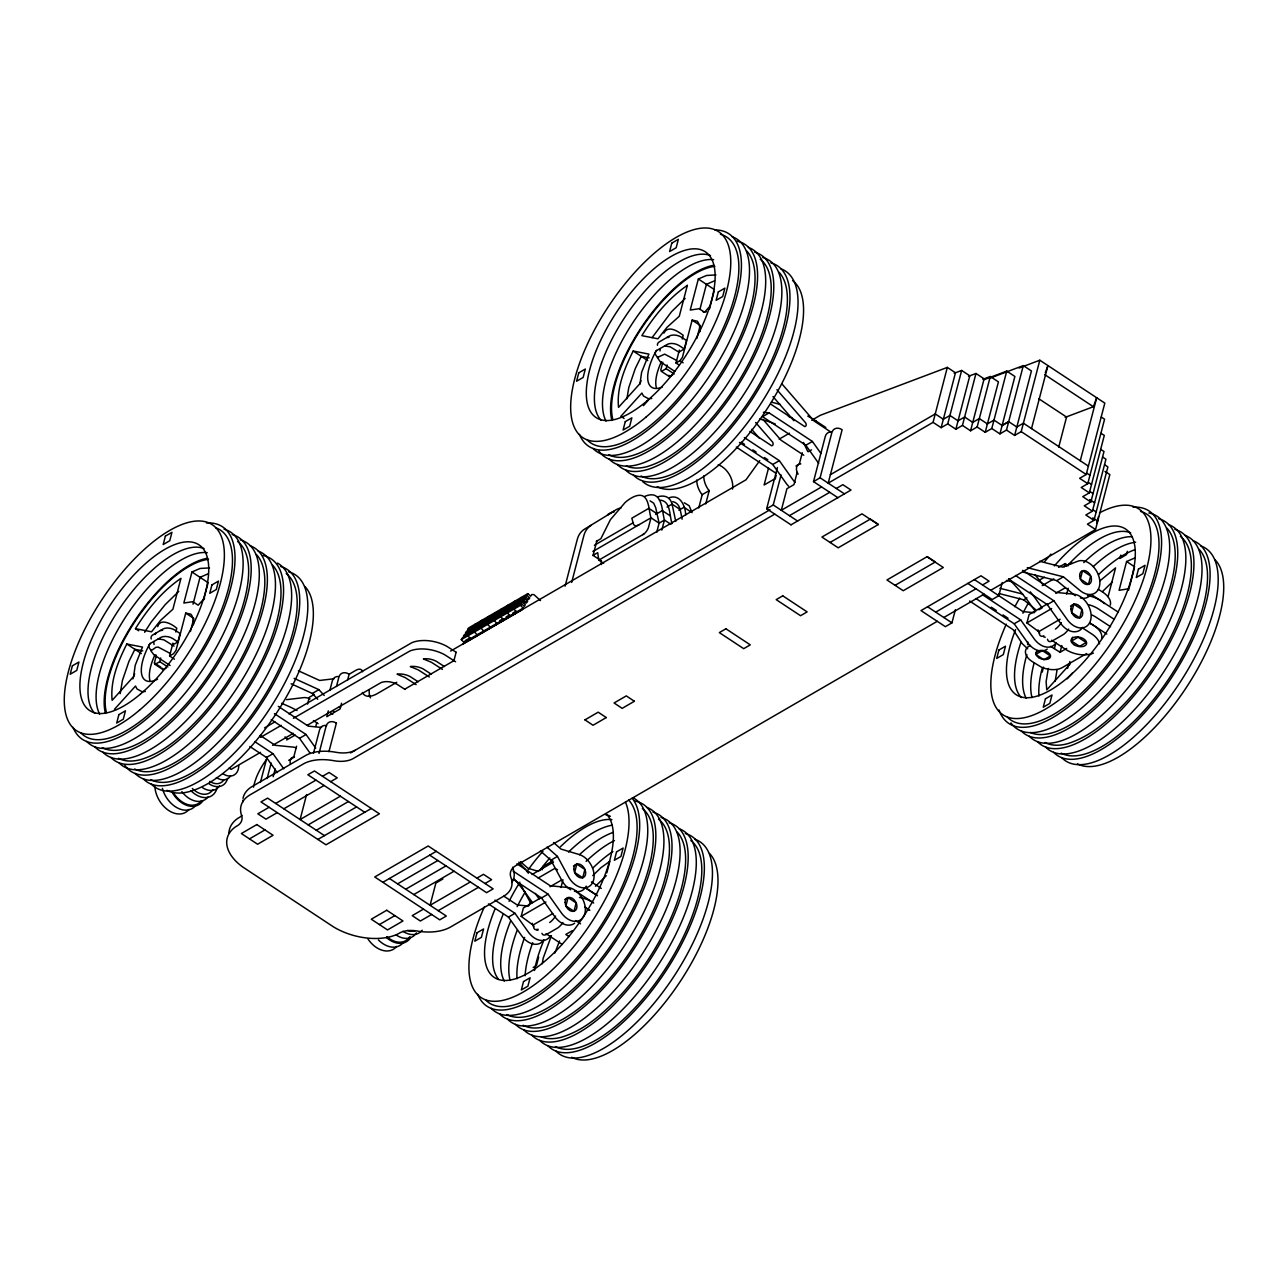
<?xml version="1.0" encoding="UTF-8"?>
<svg xmlns="http://www.w3.org/2000/svg" width="1288" height="1288" viewBox="0 0 1288 1288"><rect width="100%" height="100%" fill="white"/><g stroke="black" fill="none" stroke-linecap="round" stroke-linejoin="round"><path stroke-width="1.5" d="M120.203 693.636L122.408 680.483L128.929 661.436L134.886 649.329L142.759 650.875M626.902 398.765L628.802 387.495L635.322 368.449L641.279 356.341L649.152 357.887M542.264 963.73L543.214 958.111L551.441 935.603M1048.319 668.44L1046.114 681.577L1046.774 689.853L1070.022 664.141L1069.813 661.501M1055.146 681.272L1057.045 670.018M166.281 667.909L163.157 669.728L155.059 664.383L154.399 662.95L156.412 655.173M155.059 664.383L159.76 661.662L160.726 657.975M174.444 659.166L169.597 655.962L172.962 643.066M175.828 632.006L176.794 628.319C172.431 624.197 160.211 617.516 157.7 626.628M209.525 567.911L200.123 568.459L191.944 571.985L183.846 603.042L192.781 601.689L198.175 605.199L204.631 598.051M172.415 645.111L177.889 641.939L180.095 633.519L175.216 630.299A8.887 5.152 14.6 0 0 162.98 629.011L153.143 634.71A8.791 5.104 14.6 0 0 151.243 638.993M193.458 624.6A40.218 16.567 -56.6 0 0 190.753 614.118L185.73 613.104L176.005 650.408L173.51 653.692L169.597 655.962M193.023 604.201L200.026 577.314L208.205 573.804M190.415 631.506L193.812 618.449L185.73 613.104M203.617 599.934L208.109 582.659L191.944 571.985M253.446 787.177L254.461 783.329A33.81 13.927 -56.6 0 1 267.212 758.6M260.514 782.138L267.051 757.006M267.099 778.596L271.156 763.027M273.169 776.728L275.197 768.936M296.578 746.219L293.648 757.489L288.721 760.339M307.542 704.101L309.313 697.307L314.288 694.425M315.769 726.48L316.735 722.761M313.451 753.367L319.521 730.022A10.674 7.503 59.9 0 1 326.572 725.563M329.873 690.304L332.272 681.111A10.674 7.503 59.9 0 1 338.229 676.506M328.295 710.863L326.782 716.708L340.064 708.996L341.578 703.2M306.592 794.583L300.088 819.554L340.354 796.209M319.005 753.448L326.106 726.207A10.674 7.503 59.9 0 1 336.409 723.164M336.458 686.488L338.841 677.295A10.674 7.503 59.9 0 1 349.161 674.252L355.697 670.404A16.003 6.585 -56.6 0 1 362.588 671.756M328.955 751.612L336.377 723.148M347.615 680.016L349.129 674.22M456.113 652.259L453.923 660.68L404.69 689.225M565.094 586.185L577.201 539.72A28.964 20.334 59.9 0 1 584.494 529.191L614.038 511.127A30.558 21.461 59.9 0 1 620.945 507.971M571.679 582.385L583.786 535.905A28.964 20.334 59.9 0 1 591.079 525.375M596.795 541.073L593.06 555.37L601.416 560.876M662.805 362.186L660.792 369.962L661.452 371.395L669.551 376.74L672.674 374.921M532.958 925.074L521.189 916.348L523.363 907.976L541.507 897.462M661.452 371.395L666.154 368.674L667.12 364.987M542.135 869.851L543.005 866.486L552.826 860.787M679.227 365.116L675.991 362.974L679.356 350.078M682.238 339.018L683.187 335.331C678.261 331.483 668.037 324.592 663.9 333.141M715.919 274.94L706.516 275.471L698.338 278.997L690.239 310.054L699.175 308.701L704.568 312.211L709.736 306.496M678.824 352.123L684.282 348.951L686.488 340.531L681.61 337.311A8.887 5.152 14.6 0 0 669.374 336.023L659.537 341.739A8.791 5.104 14.6 0 0 657.46 345.281M699.851 331.612A40.218 16.567 -56.6 0 0 697.146 321.131L692.123 320.116L682.399 357.42L679.903 360.704L675.991 362.974M699.851 309.555L706.42 284.326L714.599 280.816M696.808 338.519L700.205 325.462L692.123 320.116M538.642 957.177L536.452 965.581L533.184 967.497M709.511 308.879L714.003 291.587M560.956 887.496L562.969 879.752M650.086 500.871L653.66 503.141L655.689 507.633L659.102 523.153L656.912 531.59A6.504 2.673 -56.6 0 1 656.751 532.346M568.089 897.591L565.899 905.979L573.997 911.308L576.171 902.936L568.089 897.591L564.756 899.523M576.815 864.087L574.641 872.459L582.723 877.804L584.897 869.432L576.815 864.087L573.482 866.019M698.74 507.971L702.202 494.673L709.205 490.599L707.965 489.086A18.402 12.928 59.9 0 1 703.731 475.964M606.841 872.829L609.852 861.318L600.916 867.71L592.786 875.631M705.744 503.914L709.205 490.599M768.501 468.156L764.122 484.996L774.008 479.265M791.041 524.86L766.666 508.776L777.405 467.512M775.183 479.136L776.149 475.385M766.666 508.776L773.235 504.96L781.059 474.95M797.143 472.438L793.971 484.626L786.936 488.716L781.317 510.29L821.583 486.945M802.279 452.764L799.333 464.034L795.936 466.014M837.892 497.699L813.517 481.615L825.238 436.584A10.674 7.503 59.9 0 1 831.195 431.979M813.517 481.615L820.086 477.8L831.807 432.784A10.674 7.503 59.9 0 1 842.127 429.725L828.2 483.145L933.059 422.351L947.324 367.402L955.471 372.763L941.158 427.68L933.059 422.351M947.726 423.881L961.653 370.445L969.784 375.806L955.873 429.242L947.726 423.881L941.158 427.68M962.442 425.426L975.966 373.472L984.113 378.833L970.572 430.788L962.442 425.426L955.873 429.242M977.141 426.988L990.295 376.499L998.425 381.876L985.223 432.317L977.141 426.988L970.572 430.788M991.792 428.518L1006.749 371.105L1014.88 376.466L999.939 433.879L991.792 428.518L985.223 432.317M982.535 584.961L989.104 581.162L980.973 575.8L920.984 610.593L945.376 626.676L951.945 622.861L955.374 609.739M1006.491 430.063L1023.3 365.599L1031.43 370.96L1014.638 435.425L1006.491 430.063L999.939 433.879M1014.638 435.425L1021.207 431.625L1039.802 360.221L1104.814 403.112L1086.219 474.499L1079.634 478.315L1087.78 483.676L1104.573 419.212L1101.321 417.071M1031.511 428.598L1047.933 365.583L1045.276 372.763M1002.225 582.562L998.796 595.7L992.227 599.516L967.819 583.416M1058.72 447.145L1066.561 417.054L1038.917 398.829M1038.692 631.651L1026.922 622.925L1029.112 614.537L1047.241 604.024M1080.278 460.766L1096.684 397.751M1035.777 654.401L1042.33 650.601L1050.428 655.93L1043.876 659.73L1035.777 654.401L1036.663 651.036M1064.242 566.929L1065.128 563.564L1068.38 565.706M1042.201 672.159L1043.505 667.12M1100.741 449.367L1103.993 451.524L1090.855 501.998L1082.757 496.669L1089.342 492.853L1104.299 435.441L1101.031 433.299M1066.689 594.074L1068.203 588.262M1054.421 648.524L1055.725 643.501M1104.637 464.775L1107.889 466.916L1093.979 520.352L1085.832 514.991L1092.417 511.175L1105.941 459.22L1102.689 457.079M1050.541 646.318L1060.072 652.259L1061.827 645.562M1073.822 604.169L1071.648 612.541L1079.73 617.886L1081.92 609.514L1073.822 604.169L1070.505 606.101M1096.748 523.234L1098.503 516.52M990.665 590.339L1095.541 529.529L1109.837 474.612L1104.959 471.392M1071.535 641.021L1078.088 637.222L1086.17 642.551L1079.634 646.351L1071.535 641.021L1072.534 637.206M1108.082 596.698L1115.585 567.879L1099.888 580.888M1120.785 555.096L1119.916 558.445L1126.485 554.645L1127.354 551.28M1134.76 557.994L1126.581 561.504L1119.079 590.323L1128.288 588.809M1128.594 590.129L1134.165 568.765M132.857 678.889L134.644 673.705M639.846 384.178L641.038 380.717M554.87 953.056L559.539 940.932M1067.494 668.424L1069.282 663.223M1065.16 417.36L1093.383 406.718L1096.684 397.767M126.804 644C118.142 661.324 110.124 680.611 112.137 700.334L133.614 676.57L135.208 665.349L142.501 647.075L126.804 644L141.358 653.596M633.197 351.012C624.535 368.336 616.533 387.624 618.53 407.346L640.007 383.583L641.601 372.361L648.894 354.103L633.197 351.012L647.751 360.624M461.281 639.637L520.465 605.328L523.186 608.097L464.002 642.406L461.281 639.637L462.344 637.963L521.527 603.653L524.248 606.407L525.311 604.732L522.59 601.963L463.406 636.288L464.469 634.598L523.636 600.289L526.373 603.058L527.5 601.255L524.667 598.679L465.483 632.988L466.546 631.297L525.729 596.988L528.563 599.58L529.626 597.89L526.792 595.314L467.608 629.623L468.671 627.932L527.855 593.623L530.688 596.215L531.751 594.525L533.973 594.654L540.509 600.611M468.913 634.147L467.866 635.821L470.587 638.59L469.524 640.265M469.975 632.472L471.038 630.798M472.068 629.172L473.131 627.498M474.193 625.807L475.256 624.133M464.002 642.406L462.939 644.081L522.123 609.771L523.186 608.097M475.497 630.331L474.435 632.022L477.156 634.775L476.093 636.465M476.56 628.657L477.623 626.982M478.637 625.356L479.7 623.682M480.762 621.991L481.825 620.317M482.066 626.532L481.004 628.206L483.741 630.959L482.678 632.649M483.129 624.841L484.191 623.167M485.206 621.557L486.268 619.866M487.331 618.176L488.394 616.501M488.651 622.716L487.589 624.39L490.309 627.159L489.247 628.834M489.714 621.025L490.76 619.351M491.791 617.741L492.853 616.05M493.916 614.376L494.978 612.686M495.22 618.9L494.157 620.575L496.878 623.344L495.832 625.018M496.283 617.226L497.345 615.535M498.359 613.925L499.422 612.235M500.485 610.56L501.547 608.87M501.805 615.084L500.742 616.759L503.463 619.528L502.401 621.202M502.851 613.41L503.914 611.736M504.944 610.11L506.007 608.435M507.07 606.745L508.132 605.054M508.374 611.269L507.311 612.959L510.032 615.712L508.969 617.403M509.436 609.594L510.499 607.92M511.513 606.294L512.576 604.619M513.638 602.929L514.701 601.255M514.942 607.453L513.896 609.144L516.617 611.897L515.554 613.587M516.005 605.779L517.068 604.104M518.082 602.478L519.144 600.804M520.207 599.113L521.27 597.439M520.465 605.328L521.527 603.653M522.59 601.963L523.636 600.289M524.667 598.679L525.729 596.988M526.792 595.314L527.855 593.623M135.465 628.641C147.379 609.369 162.127 591.224 180.948 578.36L172.898 609.24L160.581 620.349L151.549 631.796L135.465 628.641L138.702 630.766M144.626 632.279L151.082 622.168L165.202 604.619L178.758 591.417M652.098 337.617L671.595 311.632L685.152 298.43M759.727 460.669L746.01 479.796L450.607 651.084M114.455 709.318L135.514 686.037L137.043 688.983L142.002 691.672L145.351 691.479M643.404 405.656L648.669 399.844M1067.172 678.84L1072.341 673.141M595.459 886.257L606.294 875.695M1102.56 591.498L1112.027 582.256M155.784 633.181L155.317 634.517M153.61 641.569L154.109 644.483M660.003 348.581L660.052 350.932M1016.828 427.02L1008.681 421.643L1002.128 425.459L993.982 420.097L987.027 424.138M820.971 453.521L812.406 441.462L769.097 412.868L762.528 416.684L805.837 445.262L818.685 463.358M614.038 511.127L607.469 514.926A30.558 21.461 59.9 0 1 614.36 511.771M291.104 683.767L312.34 693.443L318.877 689.644L324.238 695.472M264.539 727.897L274.924 721.876M288.786 713.842L411.999 642.615A29.35 17.034 14.6 0 1 446.775 646.27L456.145 652.275M596.296 541.363L600.868 538.706L610.399 519.676L625.244 502.368A36.209 14.925 -56.6 0 1 637.093 495.606C649.619 492.596 648.524 510.821 650.987 517.792L648.798 526.229A6.504 2.673 -56.6 0 1 644 533.908L642.76 534.649M260.53 737.364L281.267 725.337M293.374 718.318L409.809 651.036A29.35 17.034 14.6 0 1 444.585 654.69L455.582 661.758M594.396 545.259L633.116 522.815M779.159 439.16L789.447 433.187M811.73 420.274L820.295 415.3L947.324 367.402M667.087 507.021L672.046 504.139L680.161 509.485L682.141 519.209M655.656 514.443L662.274 510.611L670.388 515.957M592.866 551.489L650.987 517.792L659.102 523.153M592.883 555.466L597.696 552.681L598.807 560.135L603.669 563.339M260.53 752.353L231.148 769.387L229.167 768.067M272.621 745.333L293.358 733.323M307.172 725.305L381.087 682.576A13.411 7.792 14.6 0 1 396.978 684.25L404.996 689.434M678.905 510.225L683.96 507.295L690.449 511.578M526.341 599.806L529.626 597.89M659.392 522.976L664.447 520.046L670.935 524.329M286.644 739.972L295.145 735.046M524.216 603.17L527.5 601.255M598.807 560.135L643.823 534.037M465.065 640.732L470.007 637.866M499.583 620.703L502.884 618.804M506.168 616.904L509.452 614.988M512.737 613.088L516.021 611.172M249.824 746.509L266.471 757.489L273.024 753.705L283.73 768.775M271.204 719.622L299.524 738.314L306.077 734.514L315.705 748.087M396.736 682.318L377.626 693.411A37.384 15.408 -56.6 0 1 362.347 692.477M739.441 442.476L772.768 464.469L779.337 460.653L792.184 478.75A18.145 12.751 59.9 0 0 795.147 482.372M805.837 445.262L812.406 441.462M808.236 451.766L811.521 449.866M350.449 752.965L770.015 509.742M830.341 474.709L935.249 413.931L943.347 419.276M269.112 807.27L257.842 813.807L265.988 819.168L277.242 812.631M275.68 803.454L315.963 780.109M322.531 776.294L329.1 772.478L337.231 777.855L330.662 781.671M774.764 514.121L353.266 758.519A24.907 14.458 14.6 0 1 333.673 760.677A38.785 22.524 14.6 0 0 303.614 763.8L250.178 794.777A44.114 25.615 14.6 0 0 241.226 814.29L241.387 814.612A23.393 13.588 14.6 0 1 235.962 826.542A49.926 28.996 14.6 0 0 242.772 867.017L333.544 926.909A49.926 28.996 14.6 0 0 398.427 933.72A23.393 13.588 14.6 0 1 418.02 931.144L418.536 931.272A44.114 25.615 14.6 0 0 450.575 926.99L504.011 896.013A38.785 22.524 14.6 0 0 510.982 877.659A24.923 14.474 14.6 0 1 515.747 865.697L937.245 621.315M943.041 419.453L949.916 415.461L958.063 420.838M283.827 808.816L324.093 785.471M789.447 515.651L829.714 492.306M836.298 488.49L842.867 484.674L850.998 490.052L790.993 524.828M957.676 421.047L964.632 417.022L972.762 422.384M249.502 838.874L264.942 829.923M972.376 422.609L979.331 418.584L987.461 423.945M308.17 824.884L348.436 801.539M1001.726 425.684L1008.697 421.659M316.301 830.261L356.583 806.9M1016.457 427.262L1023.397 423.205L1088.392 466.127M317.862 839.438L371.314 808.478M830.068 542.457L870.334 519.096L878.448 524.457L838.182 547.803L821.889 537.064L861.994 513.848L878.255 524.57M584.929 719.895L598.179 712.184L606.294 717.577M606.294 717.545L593.044 725.257L584.945 719.863M634.404 701.236L622.168 708.368L614.07 702.974L626.29 695.89L634.388 701.284M382.858 882.312L436.294 851.336M895.063 585.332L935.33 561.987L927.215 556.625L886.949 579.97L903.226 590.725L943.299 567.493L927.022 556.738M397.573 883.874L437.839 860.513M1087.78 483.676L1081.196 487.492L1089.342 492.853M405.704 889.235L445.986 865.89M413.786 894.564L454.068 871.219M1090.855 501.998L1084.271 505.814L1092.417 511.175M442.895 878.98L435.859 883.069L430.063 905.303L470.329 881.958M379.397 924.575L394.853 915.607M423.478 909.119L412.224 915.639L420.355 921.017L431.609 914.48M476.898 878.142L483.483 874.327L491.614 879.688L485.029 883.504M935.684 612.138L975.95 588.777M1093.979 520.352L1087.41 524.168L1095.541 529.529M438.194 910.664L478.46 887.319M943.814 617.499L984.096 594.154M540.461 850.982L550.91 860.223L557.462 856.423L568.056 876.017A18.145 12.751 59.9 0 0 592.738 882.361A18.145 12.751 59.9 0 0 578.554 854.346L561.005 849.098L553.55 842.497M1058.575 567.364L1065.128 563.564M1039.48 580.083L1044.439 577.217M532.105 874.471L553.534 862.042M1065.546 566.237L1070.457 563.387A11.093 4.572 -56.6 0 1 1072.147 563.436M1042.25 585.589L1053.793 578.892M538.159 878.062L554.645 868.498L557.559 869.77M999.021 593.527L1023.702 599.806L1026.987 597.906M1022.64 571.952L1056.82 580.63L1063.389 576.815L1079.618 590.162A18.145 12.751 59.9 0 0 1099.807 581.081A18.145 12.751 59.9 0 0 1077.283 561.423L1062.6 567.106L1039.577 561.262M1055.774 593.301L1065.595 587.602M550.024 886.74L561.488 880.09M488.442 903.918L508.438 917.104L514.975 913.305L527.839 931.401A18.145 12.751 59.9 0 0 550.33 936.054M513.188 879.269L541.524 897.945L548.06 894.146L560.924 912.242A18.145 12.751 59.9 0 0 584.865 913.514A18.145 12.751 59.9 0 0 567.38 887.464L550.25 885.774L516.923 863.797M975.853 598.501L1014.187 623.778L1020.756 619.963L1033.604 638.043A18.145 12.751 59.9 0 0 1056.112 642.712M1008.971 579.326L1047.289 604.603L1053.858 600.788L1066.722 618.868A18.145 12.751 59.9 0 0 1090.646 620.14A18.145 12.751 59.9 0 0 1073.162 594.106L1056.047 592.416L1022.575 570.343M1038.852 609.771L1042.137 607.888L1034.393 597.036A156.299 109.754 59.9 0 0 1030.303 591.852M1026.922 622.925L1051.652 608.58M521.189 916.348L545.919 902.003M1060.137 619.222L1039.48 631.201A12.349 5.088 -56.6 0 0 1043.86 635.805M552.761 913.595L533.731 924.623A12.349 5.088 -56.6 0 0 538.126 929.228M572.355 930.644L565.802 934.444L569.038 936.569M1060.072 652.259L1066.673 648.444M1086.702 653.515L1062.326 667.57A18.161 10.546 14.6 0 1 1041.284 667.104L1032.01 661.452A18.225 10.578 14.6 0 1 1026.971 647.8A23.538 13.669 14.6 0 1 1030.432 645.385M666.798 337.52L668.987 337.376M664.624 345.892L670.227 346.842L678.808 352.075M160.404 630.508L162.594 630.363M158.231 638.88L163.834 639.83L174.025 646.125M984.354 379.59L1006.749 371.105M954.15 373.262L961.653 370.445M968.544 376.273L975.966 373.472M982.825 379.316L990.295 376.499M989.554 378.318L1023.3 365.599M1019.114 368.03L1039.802 360.221M669.519 497.635C680.37 493.948 685.409 506.281 685.699 514.91M334.027 678.76L319.633 680.466L298.413 670.79M286.58 699.658L302.777 697.726A18.145 12.751 59.9 0 1 310.07 698.869M703.168 311.921L706.468 311.728M651.744 398.491L648.395 398.684L643.437 395.996L641.907 393.049L620.848 416.33L624.084 418.471M763.381 412.305L769.097 412.868M1034.345 612.718L1022.93 611.591L974.404 579.6M321.581 727.462L308.251 726.142L278.272 706.355M528.579 906.06L517.164 904.933L503.833 896.142M659.44 500.163C671.241 500.259 669.116 516.118 672.127 523.524M1027.309 567.654L1063.389 576.815M1006.475 580.421L1012.223 581.886M999.907 588.278L1022.688 594.058M538.448 871.413L527.919 868.257L520.465 861.656M684.282 502.787L689.161 505.765L692.075 512.64M294.115 678.357L318.877 689.644M1098.326 589.276L1102.93 592.271A21.027 12.22 14.6 0 1 1110.304 605.167M1091.532 594.654L1118.081 612.042M1089.6 622.78L1106.811 634.066M1082.805 628.158L1092.031 634.147A21.027 12.22 14.6 0 1 1099.533 643.823M1114.329 619.383L1098.567 609.015A21.027 12.22 14.6 0 0 1088.827 604.748M1110.562 626.725L1096.378 617.435A21.027 12.22 14.6 0 0 1091.805 614.923M591.417 881.926L601.287 888.414M585.992 888.14L597.487 895.707L585.943 888.14M575.607 891.119L593.671 903.001M584.913 907.058L589.84 910.294M575.559 920.566L580.502 923.818M1044.616 374.55L1093.383 406.718M1086.718 473.131L1089.97 475.272M1021.207 431.625L1086.219 474.499M1088.28 482.308L1091.532 484.449M1089.793 491.436L1093.045 493.594M1089.729 499.551L1094.607 502.771M1092.916 509.79L1096.168 511.948M1092.852 517.905L1097.73 521.125M698.338 278.997L714.502 289.671M1126.581 561.504L1134.664 566.849M816.19 421.144L825.817 427.487M830.341 431.721L814.064 420.983L781.768 383.711M771.271 404.496L804.742 426.586A2.818 1.98 59.9 0 0 805.692 422.931L776.938 389.733M684.282 348.951L679.404 345.731A8.887 5.152 14.6 0 0 667.184 344.443L657.347 350.143A8.791 5.104 14.6 0 0 658.506 357.855M1015.54 575.511L1053.858 600.788M679.903 360.704L683.139 362.83M676.619 360.447L664.624 354.136L657.331 357.484L660.245 361.719L674.896 371.491M803.776 455.228L780.995 440.19L762.899 419.308M666.154 368.674L674.252 374.003M749.922 431.432L771.673 445.777A2.818 1.98 59.9 0 0 772.623 442.138L755.637 422.512M820.086 477.8L844.477 493.884M744.351 437.566L779.337 460.653M982.438 594.686L1020.756 619.963M1051.652 640.2L1065.675 649.426A21.027 12.22 14.6 0 0 1093.432 653.08M741.196 442.186L744.512 444.376M752.82 449.866L756.136 452.056M764.444 457.53L767.777 459.736M991.261 607.179L996.3 610.496M1003.014 614.923L1008.053 618.24M736.301 447.081L776.181 473.388M969.623 601.013L1013.254 629.784L1022.237 643.662L1027.679 648.798M773.235 504.96L797.626 521.06M927.553 606.761L951.945 622.861M656.944 513.703L648.83 508.341L631.828 518.211L633.294 523.459A13.218 5.442 -56.6 0 0 639.331 524.554M444.441 666.556L436.439 661.372A13.411 7.792 14.6 0 0 424.863 658.78L423.382 658.941L431.432 662.306L442.428 669.39M431.287 674.171L423.285 669.003A13.411 7.792 14.6 0 0 411.709 666.395L410.309 666.556L418.326 669.921L429.323 676.989M418.181 681.787L410.18 676.603A13.411 7.792 14.6 0 0 398.604 673.994L397.042 674.171L405.124 677.569L416.121 684.636M313.419 720.572L318.072 723.647M177.889 641.939L173.011 638.719A8.887 5.152 14.6 0 0 160.791 637.431L150.954 643.131A8.791 5.104 14.6 0 0 151.243 650.231M274.425 713.633L306.077 734.514M513.075 871.074L548.06 894.146M170.225 653.435L158.231 647.107L156.041 647.268L150.889 650.826L153.852 654.707L170.113 665.542M159.76 661.662L167.859 666.991M154.399 662.95L160.855 667.216M260.208 735.432L275.213 745.317L292.328 747.024A18.145 12.751 59.9 0 1 296.031 747.781M364.746 812.293L307.832 774.748L314.449 770.965L379.413 813.807L325.977 844.799L260.981 801.909L267.598 798.125L324.479 835.638M429.709 855.152L486.59 892.681L493.159 888.865L428.163 845.991L374.744 876.967L439.739 919.841L446.308 916.026L389.443 878.496M545.967 933.671L562.373 944.49M254.702 741.598L273.024 753.705M494.995 900.135L514.975 913.305M1056.82 580.63L1073.049 593.961A18.145 12.751 59.9 0 0 1075.4 595.748M1023.702 599.806L1035.504 609.498M547.014 847.182L557.462 856.423M312.34 693.443L317.685 699.271M772.977 396.559L793.891 420.709M751.677 429.339L759.518 438.403M702.202 494.673L700.962 493.143A18.402 12.928 59.9 0 1 696.728 480.038M524.763 891.827L532.508 902.679M1047.289 604.603L1060.153 622.684A18.145 12.751 59.9 0 0 1082.645 627.353M1014.187 623.778L1027.035 641.859A18.145 12.751 59.9 0 0 1047.257 649.055M772.768 464.469L785.616 482.549A18.145 12.751 59.9 0 0 788.578 486.172M541.524 897.945L554.371 916.042A18.145 12.751 59.9 0 0 574.593 923.238M508.438 917.104L521.286 935.201A18.145 12.751 59.9 0 0 543.794 939.854M299.524 738.314L310.231 753.383M266.471 757.489L277.194 772.575M1035.584 611.671L1027.84 600.836A156.299 109.754 59.9 0 0 1008.601 578.763M535.245 893.389L539.06 898.879M550.91 860.223L561.504 879.817A18.145 12.751 59.9 0 0 570.729 889.75M520.481 884.276L528.418 898.976A18.145 12.751 59.9 0 0 530.93 902.985M803.471 442.476L807.705 451.412M668.875 375.291L669.551 376.74M162.481 668.279L163.157 669.728M675.765 521.399L672.046 504.139A49.669 20.463 -56.6 0 0 658.216 496.669M601.174 560.715L601.528 564.563M518.742 862.203A156.331 109.77 59.9 0 1 525.246 869.448M526.309 870.688A156.331 109.77 59.9 0 1 528.402 873.216M514.347 879.14A156.299 109.754 59.9 0 1 524.731 891.843M579.503 897.414A21.027 12.22 14.6 0 1 592.834 902.453M586.056 908.378A21.027 12.22 14.6 0 1 589.196 909.972M709.543 853.461A123.342 50.812 -56.6 0 1 678.422 984.177A123.342 50.812 -56.6 0 1 571.679 1057.255M504.284 981.086A99.24 40.878 -56.6 0 1 510.595 921.145M517.18 906.655A99.24 40.878 -56.6 0 1 525.118 892.182M539.559 870.672A99.24 40.878 -56.6 0 1 549.847 857.969M560.441 846.747A99.24 40.878 -56.6 0 1 611.913 819.635M498.247 978.928A99.24 40.878 -56.6 0 1 503.286 913.933M509.098 901.326A99.24 40.878 -56.6 0 1 519.885 882.183M528.241 869.706A99.24 40.878 -56.6 0 1 542.956 851.288M605.263 814.531A99.24 40.878 -56.6 0 1 610.351 816.318M633.503 798.029A127.287 52.438 -56.6 0 1 606.922 937.149A127.287 52.438 -56.6 0 1 491.227 1008.343M632.118 798.206A127.287 52.438 -56.6 0 1 585.895 949.53A127.287 52.438 -56.6 0 1 477.671 994.272M642.31 808.51A123.342 50.812 -56.6 0 1 615.986 938.083A123.342 50.812 -56.6 0 1 506.973 1014.574M510.096 980.41A99.24 40.878 -56.6 0 1 517.212 930.21M528.692 905.464A99.24 40.878 -56.6 0 1 530.479 902.212M568.523 852.076A99.24 40.878 -56.6 0 1 612.122 825.206M525.085 975.757A99.24 40.878 -56.6 0 1 532.701 942.736M586.121 861.382A99.24 40.878 -56.6 0 1 614.44 840.597M661.05 817.461A127.287 52.438 -56.6 0 1 642.68 953.345A127.287 52.438 -56.6 0 1 523.588 1029.676M652.968 812.132A127.287 52.438 -56.6 0 1 634.582 948.016A127.287 52.438 -56.6 0 1 515.49 1024.346M534.488 970.508A99.24 40.878 -56.6 0 1 543.729 940.61M592.786 868.096A99.24 40.878 -56.6 0 1 612.927 851.513M625.437 802.15A123.342 50.812 -56.6 0 1 535.808 983.742A123.342 50.812 -56.6 0 1 484.352 906.913M628.673 800.106A123.342 50.812 -56.6 0 1 592.866 937.519A123.342 50.812 -56.6 0 1 485.431 999.81M606.6 814.29A99.24 40.878 -56.6 0 1 545.098 960.993A99.24 40.878 -56.6 0 1 495.204 908.604M690.835 840.517A123.342 50.812 -56.6 0 1 664.511 970.106A123.342 50.812 -56.6 0 1 555.498 1046.581M517.052 978.751A99.24 40.878 -56.6 0 1 524.619 937.406M579.471 854.685A99.24 40.878 -56.6 0 1 613.169 832.386M646.544 807.318A127.287 52.438 -56.6 0 1 625.372 944.394A127.287 52.438 -56.6 0 1 507.408 1019.017M635.048 801.056A127.287 52.438 -56.6 0 1 619.528 935.619A127.287 52.438 -56.6 0 1 499.325 1013.672M678.905 828.651A127.287 52.438 -56.6 0 1 657.733 965.742A127.287 52.438 -56.6 0 1 539.753 1040.35M669.132 822.807A127.287 52.438 -56.6 0 1 650.762 958.675A127.287 52.438 -56.6 0 1 531.67 1035.021M658.49 819.168A123.342 50.812 -56.6 0 1 632.167 948.757A123.342 50.812 -56.6 0 1 523.153 1025.248M695.069 839.325A127.287 52.438 -56.6 0 1 673.898 976.417A127.287 52.438 -56.6 0 1 555.933 1051.024M685.313 833.481A127.287 52.438 -56.6 0 1 666.942 969.349A127.287 52.438 -56.6 0 1 547.851 1045.695M677.198 832.112A123.342 50.812 -56.6 0 1 621.637 994.095C604.732 1012.094 585.605 1029.885 561.471 1037.226A123.342 50.812 -56.6 0 1 540.815 1036.631M555.595 916.074A12.349 5.088 -56.6 0 1 549.702 922.514M562.953 922.546A12.349 5.088 -56.6 0 1 557.817 927.875L546.241 934.589A12.349 5.088 -56.6 0 1 541.942 933.317M586.185 886.144A18.145 12.751 59.9 0 1 574.464 891.264M537.949 930.258A7.519 5.281 59.9 0 1 536.42 929.485M533.763 926.813A7.519 5.281 59.9 0 1 532.234 923.255M215.627 527.726A123.342 50.812 -56.6 0 1 195.116 660.567A123.342 50.812 -56.6 0 1 80.806 732.856M94.781 713.343A99.24 40.878 -56.6 0 1 118.657 609.949A99.24 40.878 -56.6 0 1 204.116 548.608M280.671 566.527A127.287 52.438 -56.6 0 1 262.301 702.411A127.287 52.438 -56.6 0 1 143.21 778.741M288.77 571.856A127.287 52.438 -56.6 0 1 270.383 707.74A127.287 52.438 -56.6 0 1 151.292 784.07M286.21 573.562A123.342 50.812 -56.6 0 1 259.87 703.151A123.342 50.812 -56.6 0 1 150.873 779.643M157.538 679.227A40.218 16.567 -56.6 0 1 150.068 643.276M106.421 712.409A97.743 40.266 -56.6 0 1 140.231 613.893L147.734 603.991A97.743 40.266 -56.6 0 1 208.511 559.314M149.891 680.289A40.218 16.567 -56.6 0 1 155.027 654.674M250.001 545.71A127.287 52.438 -56.6 0 1 228.829 682.785A127.287 52.438 -56.6 0 1 110.865 757.392M258.083 551.039A127.287 52.438 -56.6 0 1 236.912 688.114A127.287 52.438 -56.6 0 1 118.947 762.738M304.918 586.507A123.342 50.812 -56.6 0 1 273.781 717.223A123.342 50.812 -56.6 0 1 167.038 790.317M237.684 541.556A123.342 50.812 -56.6 0 1 211.345 671.145A123.342 50.812 -56.6 0 1 102.348 747.62M99.659 714.148A99.24 40.878 -56.6 0 1 127.013 614.875A99.24 40.878 -56.6 0 1 207.271 552.681M105.471 713.455A99.24 40.878 -56.6 0 1 134.242 621.508A99.24 40.878 -56.6 0 1 207.481 558.251M262.768 555.45A127.287 52.438 -56.6 0 1 245.01 693.459A127.287 52.438 -56.6 0 1 124.807 765.362M277.403 563.081A127.287 52.438 -56.6 0 1 250.806 702.202A127.287 52.438 -56.6 0 1 135.127 773.412M232.146 534.52A127.287 52.438 -56.6 0 1 213.776 670.388A127.287 52.438 -56.6 0 1 94.684 746.734M240.244 539.849A127.287 52.438 -56.6 0 1 221.874 675.733A127.287 52.438 -56.6 0 1 102.766 752.063M272.557 565.174A123.342 50.812 -56.6 0 1 241.436 695.89A123.342 50.812 -56.6 0 1 134.693 768.968M206.45 522.976A127.287 52.438 -56.6 0 1 197 660.647A127.287 52.438 -56.6 0 1 73.03 727.334M224.064 529.175A127.287 52.438 -56.6 0 1 205.694 665.059A127.287 52.438 -56.6 0 1 86.602 741.389M256.393 554.5A123.342 50.812 -56.6 0 1 200.831 716.482C183.926 734.482 164.8 752.273 140.666 759.614A123.342 50.812 -56.6 0 1 118.512 758.294M281.557 703.345A156.331 109.77 59.9 0 1 297.061 710.509M332.787 714.196A18.145 12.751 59.9 0 1 330.372 712.602M290.283 763.655A7.519 5.281 59.9 0 1 294.485 756.942M662.37 386.98A40.218 16.567 -56.6 0 1 656.461 350.288M612.814 419.421A97.743 40.266 -56.6 0 1 646.624 320.905L654.127 311.004A97.743 40.266 -56.6 0 1 714.904 266.326M656.284 387.302A40.218 16.567 -56.6 0 1 661.42 361.687M720.394 234.239A123.342 50.812 -56.6 0 1 702.604 365.905A123.342 50.812 -56.6 0 1 587.199 439.884M601.174 420.371A99.24 40.878 -56.6 0 1 625.05 316.961A99.24 40.878 -56.6 0 1 710.509 255.62M606.052 421.16A99.24 40.878 -56.6 0 1 633.406 321.887A99.24 40.878 -56.6 0 1 713.665 259.693M714.872 229.924A127.287 52.438 -56.6 0 1 702.25 369.415A127.287 52.438 -56.6 0 1 579.439 434.346M732.131 236.718A127.287 52.438 -56.6 0 1 710.96 373.794A127.287 52.438 -56.6 0 1 592.995 448.401M746.605 250.838A123.342 50.812 -56.6 0 1 715.468 381.554A123.342 50.812 -56.6 0 1 608.741 454.648M611.864 420.468A99.24 40.878 -56.6 0 1 640.635 328.521A99.24 40.878 -56.6 0 1 713.874 265.264M736.817 241.13A127.287 52.438 -56.6 0 1 719.042 379.123A127.287 52.438 -56.6 0 1 598.856 451.025M748.312 247.377A127.287 52.438 -56.6 0 1 727.14 384.468A127.287 52.438 -56.6 0 1 609.16 459.075M760.242 259.242A123.342 50.812 -56.6 0 1 707.225 423.494C690.32 441.494 671.193 459.285 647.059 466.626A123.342 50.812 -56.6 0 1 626.403 466.031M754.72 252.19A127.287 52.438 -56.6 0 1 736.35 388.074A127.287 52.438 -56.6 0 1 617.258 464.421M762.802 257.536A127.287 52.438 -56.6 0 1 744.432 393.42A127.287 52.438 -56.6 0 1 625.34 469.75M778.95 272.187A123.342 50.812 -56.6 0 1 747.829 402.903A123.342 50.812 -56.6 0 1 641.086 475.98M770.9 262.865A127.287 52.438 -56.6 0 1 752.53 398.749A127.287 52.438 -56.6 0 1 633.422 475.079M780.657 268.725A127.287 52.438 -56.6 0 1 760.644 404.046A127.287 52.438 -56.6 0 1 642.776 481.648M792.603 280.575A123.342 50.812 -56.6 0 1 766.263 410.164A123.342 50.812 -56.6 0 1 657.266 486.655M1215.292 560.039A123.342 50.812 -56.6 0 1 1184.155 690.754A123.342 50.812 -56.6 0 1 1077.412 763.832M1200.819 545.903A127.287 52.438 -56.6 0 1 1179.647 682.978A127.287 52.438 -56.6 0 1 1061.666 757.602M1192.72 540.574A127.287 52.438 -56.6 0 1 1171.549 677.649A127.287 52.438 -56.6 0 1 1053.584 752.256M1199.112 549.364A123.342 50.812 -56.6 0 1 1167.975 680.08A123.342 50.812 -56.6 0 1 1061.248 753.158M1184.638 535.228A127.287 52.438 -56.6 0 1 1163.466 672.32A127.287 52.438 -56.6 0 1 1045.502 746.927M1174.881 529.384A127.287 52.438 -56.6 0 1 1156.511 665.252A127.287 52.438 -56.6 0 1 1037.404 741.598M1180.404 536.42A123.342 50.812 -56.6 0 1 1127.386 700.672C1110.481 718.672 1091.355 736.462 1067.205 743.804A123.342 50.812 -56.6 0 1 1045.067 742.484M1038.965 695.987A99.24 40.878 -56.6 0 1 1042.105 668.633M1098.519 574.657A99.24 40.878 -56.6 0 1 1135.082 549.622M1032.01 697.645A99.24 40.878 -56.6 0 1 1034.023 663.288M1093.287 566.591A99.24 40.878 -56.6 0 1 1135.662 542.216M1168.457 524.554A127.287 52.438 -56.6 0 1 1147.286 661.646A127.287 52.438 -56.6 0 1 1029.321 736.253M1158.701 518.71A127.287 52.438 -56.6 0 1 1140.331 654.578A127.287 52.438 -56.6 0 1 1021.239 730.924M1166.767 528.016A123.342 50.812 -56.6 0 1 1136.74 657.089A123.342 50.812 -56.6 0 1 1030.384 732.534M1026.198 698.338A99.24 40.878 -56.6 0 1 1026.858 654.578M1083.772 562.615A99.24 40.878 -56.6 0 1 1132.313 536.742M1021.336 697.549A99.24 40.878 -56.6 0 1 1020.965 642.293M1067.414 565.706A99.24 40.878 -56.6 0 1 1130.671 532.813M1148.88 512.962A127.287 52.438 -56.6 0 1 1131.122 650.971A127.287 52.438 -56.6 0 1 1010.919 722.874M1132.989 507.166A127.287 52.438 -56.6 0 1 1122.637 646.238A127.287 52.438 -56.6 0 1 999.005 709.978M1099.437 512.898A123.342 50.812 -56.6 0 1 1142.859 581.001A123.342 50.812 -56.6 0 1 1029.531 716.337A123.342 50.812 -56.6 0 1 1006.266 624.149M1014.831 606.712A123.342 50.812 -56.6 0 1 1019.71 598.018M1044.584 561.761A123.342 50.812 -56.6 0 1 1050.944 554.13M1140.556 511.416A123.342 50.812 -56.6 0 1 1122.75 643.082A123.342 50.812 -56.6 0 1 1007.345 717.062M1054.389 565.915A99.24 40.878 -56.6 0 1 1135.308 553.985A99.24 40.878 -56.6 0 1 1053.487 688.259A99.24 40.878 -56.6 0 1 1015.588 629.591M1022.93 613.233A99.24 40.878 -56.6 0 1 1028.13 603.444M1061.328 622.635A12.349 5.088 -56.6 0 1 1055.436 629.091M1068.702 629.108A12.349 5.088 -56.6 0 1 1063.566 634.437L1051.974 641.15A12.349 5.088 -56.6 0 1 1047.514 639.186M1089.616 623.295A21.027 12.22 14.6 0 1 1101.578 638.671M1087.426 595.62A21.027 12.22 14.6 0 1 1104.444 603.637M1027.695 644.692A18.225 10.578 14.6 0 1 1027.824 641.891M644.821 496.363A43.808 18.048 -56.6 0 1 648.218 495.236C662.596 491.501 661.919 511.69 664.447 520.046L662.241 528.483A6.504 2.673 -56.6 0 1 661.823 530.076M672.69 501.66A49.669 20.463 -56.6 0 1 680.161 509.501M512.64 867.243A24.923 14.474 14.6 0 0 513.188 869.239A38.785 22.524 14.6 0 1 511.755 882.554M228.878 833.417A49.926 28.996 14.6 0 1 238.151 818.121A23.393 13.588 14.6 0 0 241.838 815.513M242.772 802.07A44.114 25.615 14.6 0 1 242.788 800.202M243.013 798.383A44.114 25.615 14.6 0 1 252.368 786.372L305.803 755.396A38.785 22.524 14.6 0 1 335.862 752.273A24.907 14.458 14.6 0 0 355.456 750.115M287.047 738.571A10.674 7.503 59.9 0 1 285.018 736.897M293.616 734.756A10.674 7.503 59.9 0 1 291.587 733.081M333.898 711.411A10.674 7.503 59.9 0 1 332.851 710.638M340.467 707.595A10.674 7.503 59.9 0 1 339.436 706.822M370.01 696.567A11.479 8.066 59.9 0 1 369.237 695.343M195.599 805.564A23.892 16.776 59.9 0 1 177.502 807.995A23.892 16.776 59.9 0 1 162.369 788.353M203.053 800.508A23.892 16.776 59.9 0 1 171.819 791.685M201.379 800.846A22.669 15.923 59.9 0 1 174.122 793.827M207.964 797.047A22.669 15.923 59.9 0 1 181.833 791.621M212.939 789.592A19.111 13.427 59.9 0 1 192.363 788.498M219.524 785.793A19.111 13.427 59.9 0 1 202.57 787.692M223.919 779.787A15.939 11.19 59.9 0 1 209.783 781.365M230.488 775.972A15.939 11.19 59.9 0 1 216.368 777.55M238.747 765.668A15.939 11.19 59.9 0 1 222.937 773.75M227.606 778.403A19.111 13.427 59.9 0 1 209.139 783.877M217.157 787.805A22.669 15.923 59.9 0 1 190.962 790.735M189.03 809.379A23.892 16.776 59.9 0 1 168.728 810.506A23.892 16.776 59.9 0 1 154.866 786.839M403.257 942.558A23.892 16.776 59.9 0 1 378.414 939.934M410.711 937.503A23.892 16.776 59.9 0 1 386.432 937.503M409.874 936.65A22.669 15.923 59.9 0 1 386.835 936.65M416.443 932.85A22.669 15.923 59.9 0 1 396.334 935.088M415.074 930.854A19.111 13.427 59.9 0 1 407.539 930.451M422.174 930.226A22.669 15.923 59.9 0 1 402.919 931.288M396.688 946.374A23.892 16.776 59.9 0 1 367.949 938.968M1034.876 574.657A156.331 109.77 59.9 0 1 1043.135 584.913M1045.26 637.222A7.519 5.281 59.9 0 1 1043.731 636.916M1039.545 633.455A7.519 5.281 59.9 0 1 1038.015 629.913M1090.018 595.587A18.145 12.751 59.9 0 1 1080.342 597.954M759.662 419.019A156.299 109.754 59.9 0 1 775.296 423.994M788.385 416.41A156.299 109.754 59.9 0 1 791.846 417.811M771.448 402.242A156.331 109.77 59.9 0 1 780.126 404.448M807.753 416.088A156.331 109.77 59.9 0 1 816.206 421.096M798.125 474.161A7.519 5.281 59.9 0 1 800.798 463.905M718.269 464.743A18.402 12.928 59.9 0 1 732.518 489.086M370.493 697.838A37.384 15.408 -56.6 0 1 369.205 689.837M72.37 665.832L70.18 674.236L76.749 670.42L78.938 662.016L72.37 665.832M118.882 714.631L116.693 723.035L123.278 719.219L125.467 710.815L118.882 714.631M165.379 536.13L163.19 544.534L169.758 540.735L171.948 532.314L165.379 536.13M211.924 584.913L209.735 593.317L216.304 589.518L218.493 581.097L211.924 584.913M578.763 372.844L576.573 381.248L583.142 377.432L585.332 369.028L578.763 372.844M476.995 932.786L474.805 941.19L481.39 937.374L483.58 928.97L476.995 932.786M625.276 421.643L623.086 430.047L629.671 426.231L631.861 417.827L625.276 421.643M671.773 243.142L669.583 251.546L676.168 247.747L678.357 239.327L671.773 243.142M687.341 285.373L679.291 316.252L666.975 327.361L657.943 338.808L641.859 335.653C653.773 316.381 668.52 298.236 687.341 285.373M523.524 981.569L521.334 989.973L527.903 986.173L530.093 977.769L523.524 981.569M718.318 291.925L716.128 300.329L722.697 296.53L724.886 288.126L718.318 291.925M616.549 851.867L614.36 860.271L620.929 856.456L623.118 848.051L616.549 851.867M998.908 650.021L996.719 658.426L1003.304 654.61L1005.493 646.206L998.908 650.021M1045.437 698.821L1043.248 707.225L1049.817 703.409L1052.006 695.005L1045.437 698.821M1082.548 570.664L1080.374 579.037L1088.457 584.382L1090.646 575.994L1082.548 570.664M1138.463 569.103L1136.274 577.507L1142.842 573.707L1145.032 565.303L1138.463 569.103M256.827 824.562L241.387 833.529L257.616 844.236L273.056 835.268L256.827 824.562M725.917 628.786L719.332 632.601L743.707 648.669L750.276 644.853L725.917 628.786M782.766 595.829L776.181 599.644L800.54 615.712L807.125 611.897L782.766 595.829M386.738 910.262L371.282 919.213L387.511 929.92L402.967 920.968L386.738 910.262M573.868 869.384A7.519 5.281 59.9 0 0 583.174 877.611A7.519 5.281 59.9 0 0 582.289 865.729A7.519 5.281 59.9 0 0 573.868 869.384M565.126 902.292A7.519 5.281 59.9 0 0 573.997 911.26A7.519 5.281 59.9 0 0 574.013 899.652A7.519 5.281 59.9 0 0 565.126 902.292M139.539 710.139A123.342 50.812 -56.6 0 0 215.949 527.822A123.342 50.812 -56.6 0 0 77.505 645.063A123.342 50.812 -56.6 0 0 139.539 710.139M140.456 694.039A99.24 40.878 -56.6 0 0 201.958 547.336A99.24 40.878 -56.6 0 0 90.562 641.649A99.24 40.878 -56.6 0 0 140.456 694.039M645.932 417.151A123.342 50.812 -56.6 0 0 722.343 234.835A123.342 50.812 -56.6 0 0 583.899 352.075A123.342 50.812 -56.6 0 0 645.932 417.151M646.85 401.051A99.24 40.878 -56.6 0 0 708.368 254.348A99.24 40.878 -56.6 0 0 596.956 348.662A99.24 40.878 -56.6 0 0 646.85 401.051M1073.934 644.644A7.97 4.637 14.6 0 0 1086.557 643.839A7.97 4.637 14.6 0 0 1076.043 636.9A7.97 4.637 14.6 0 0 1073.934 644.644M1038.708 657.637A7.438 4.315 14.6 0 0 1050.461 656.848A7.438 4.315 14.6 0 0 1040.624 650.392A7.438 4.315 14.6 0 0 1038.708 657.637M1070.924 608.934A7.519 5.281 59.9 0 0 1079.795 617.902A7.519 5.281 59.9 0 0 1079.811 606.294A7.519 5.281 59.9 0 0 1070.924 608.934M1079.666 576.09A7.519 5.281 59.9 0 0 1089.004 584.237A7.519 5.281 59.9 0 0 1088.038 572.339A7.519 5.281 59.9 0 0 1079.666 576.09"/></g></svg>
